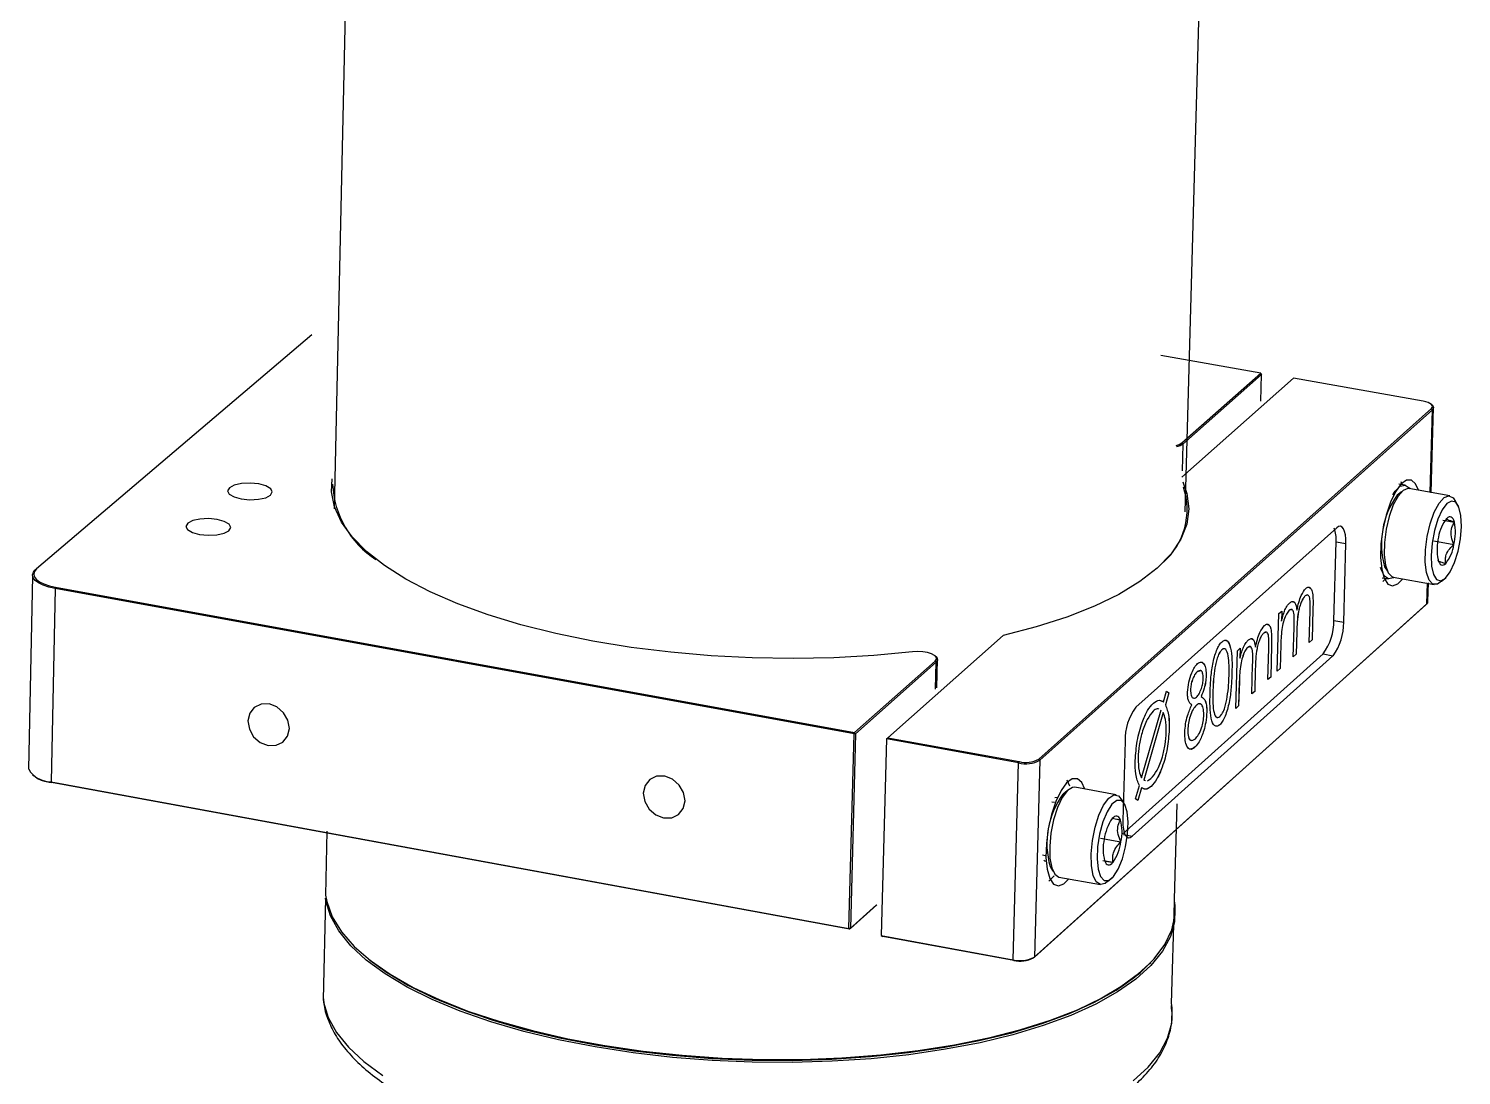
# Model space of a CAD drawing. Header units: millimetres. Extents: x 0 to 279, y 0 to 216.
# Drawn here: x 216.07 to 239.8, y 59.17 to 76.51 of the extents above; entities that cross this region are included whole.
import ezdxf

# ---------------------------------------------------------------- set-up
doc = ezdxf.new("R2010")
doc.units = ezdxf.units.MM

msp = doc.modelspace()

# ---------------------------------------------------------------- linework, layer by layer
at = {"color": 7, "linetype": 'Continuous', "lineweight": 25}
for p, q in [((235.228, 68.507), (235.549, 80.053)), ((221.377, 79.592), (221.131, 68.555)), ((220.763, 71.443), (216.202, 67.563)), ((236.478, 70.805), (234.827, 71.099)), ((235.173, 69.65), (236.478, 70.805)), ((237.024, 70.723), (235.173, 69.083)), ((236.494, 70.785), (235.189, 69.631)), ((236.478, 70.805), (236.494, 70.785)), ((236.481, 70.342), (236.494, 70.785)), ((239.17, 70.341), (237.024, 70.723)), ((239.314, 70.279), (239.298, 70.293)), ((232.802, 64.413), (239.307, 70.218)), ((239.323, 70.199), (232.818, 64.394)), ((239.3, 68.825), (239.341, 70.241)), ((239.323, 70.199), (239.307, 70.218)), ((235.173, 69.65), (235.189, 69.631)), ((238.81, 68.84), (238.74, 68.784)), ((238.871, 68.95), (238.765, 68.969)), ((238.83, 68.956), (238.805, 69.006)), ((239.611, 68.773), (238.933, 68.895)), ((239.754, 68.601), (239.707, 68.677)), ((239.494, 68.372), (239.686, 68.338)), ((237.737, 68.243), (234.41, 65.27)), ((237.689, 66.708), (237.726, 68.012)), ((237.726, 68.012), (237.89, 67.983)), ((237.853, 66.679), (237.89, 67.983)), ((239.347, 68.025), (239.679, 67.965)), ((216.136, 67.448), (216.071, 64.244)), ((216.191, 67.552), (216.174, 67.539)), ((238.49, 67.416), (238.596, 67.397)), ((238.53, 67.599), (238.577, 67.523)), ((238.673, 67.427), (239.352, 67.305)), ((239.474, 67.36), (239.544, 67.416)), ((216.511, 67.238), (216.445, 64.032)), ((216.518, 67.26), (216.511, 67.238)), ((229.742, 64.828), (216.511, 67.238)), ((216.518, 67.26), (229.749, 64.851)), ((239.247, 67.024), (239.256, 67.329)), ((239.212, 66.968), (232.713, 61.119)), ((232.73, 61.132), (239.229, 66.981)), ((237.254, 67.127), (237.215, 67.114)), ((237.215, 67.114), (237.215, 67.114)), ((239.229, 66.981), (239.212, 66.968)), ((239.216, 66.972), (239.212, 66.968)), ((239.216, 66.972), (239.233, 66.985)), ((236.753, 65.868), (236.78, 66.823)), ((236.78, 66.823), (236.827, 66.865)), ((236.827, 66.865), (236.823, 66.699)), ((236.827, 66.865), (236.823, 66.699)), ((236.823, 66.699), (236.823, 66.699)), ((236.987, 66.887), (236.95, 66.877)), ((236.95, 66.877), (236.95, 66.877)), ((237.078, 66.881), (237.078, 66.881)), ((237.282, 66.343), (237.297, 66.86)), ((237.344, 66.902), (237.329, 66.386)), ((237.344, 66.902), (237.329, 66.386)), ((237.344, 66.902), (237.344, 66.902)), ((237.689, 66.708), (237.853, 66.679)), ((232.215, 66.461), (230.302, 64.766)), ((236.568, 66.513), (236.529, 66.5)), ((236.529, 66.5), (236.529, 66.5)), ((237.018, 66.106), (237.031, 66.591)), ((237.076, 66.519), (237.065, 66.148)), ((237.075, 66.519), (237.065, 66.148)), ((237.075, 66.519), (237.076, 66.519)), ((235.835, 66.223), (235.836, 66.223)), ((235.876, 66.239), (235.876, 66.239)), ((236.092, 66.207), (236.14, 66.25)), ((236.14, 66.25), (236.135, 66.084)), ((236.14, 66.25), (236.135, 66.084)), ((236.3, 66.272), (236.263, 66.262)), ((236.263, 66.262), (236.263, 66.262)), ((236.391, 66.267), (236.392, 66.266)), ((236.596, 65.728), (236.611, 66.246)), ((236.659, 66.288), (236.644, 65.771)), ((236.659, 66.288), (236.644, 65.771)), ((236.659, 66.288), (236.659, 66.288)), ((236.812, 66.312), (236.8, 65.911)), ((236.812, 66.312), (236.8, 65.911)), ((236.812, 66.312), (236.812, 66.312)), ((237.329, 66.386), (237.282, 66.343)), ((237.329, 66.386), (237.282, 66.343)), ((237.329, 66.386), (237.329, 66.386)), ((229.749, 64.851), (231.089, 66.036)), ((231.105, 66.017), (229.765, 64.831)), ((231.095, 66.113), (231.08, 66.127)), ((231.105, 66.017), (231.089, 66.036)), ((231.115, 65.593), (231.127, 66.067)), ((234.197, 63.175), (237.512, 66.153)), ((234.352, 63.136), (237.676, 66.123)), ((236.066, 65.251), (236.092, 66.207)), ((236.135, 66.084), (236.135, 66.084)), ((236.331, 65.49), (236.345, 65.976)), ((237.065, 66.148), (237.018, 66.106)), ((237.065, 66.148), (237.018, 66.106)), ((237.065, 66.148), (237.065, 66.148)), ((237.512, 66.153), (237.676, 66.123)), ((235.479, 65.876), (235.426, 65.857)), ((235.426, 65.857), (235.427, 65.857)), ((235.48, 65.882), (235.48, 65.882)), ((235.575, 65.789), (235.575, 65.789)), ((236.002, 65.832), (236.002, 65.832)), ((236.389, 65.904), (236.379, 65.533)), ((236.389, 65.904), (236.379, 65.533)), ((236.389, 65.904), (236.389, 65.904)), ((236.644, 65.771), (236.596, 65.728)), ((236.644, 65.771), (236.596, 65.728)), ((236.644, 65.771), (236.644, 65.771)), ((236.8, 65.911), (236.753, 65.868)), ((236.8, 65.911), (236.753, 65.868)), ((236.8, 65.911), (236.8, 65.911)), ((234.868, 65.359), (234.919, 65.538)), ((234.956, 65.51), (234.899, 65.312)), ((234.956, 65.51), (234.899, 65.312)), ((234.919, 65.538), (234.956, 65.51)), ((234.919, 65.538), (234.956, 65.51)), ((234.956, 65.51), (234.956, 65.51)), ((235.315, 65.559), (235.315, 65.559)), ((235.688, 65.551), (235.688, 65.551)), ((236.125, 65.696), (236.113, 65.294)), ((236.124, 65.696), (236.113, 65.294)), ((236.124, 65.696), (236.125, 65.696)), ((236.379, 65.533), (236.331, 65.49)), ((236.379, 65.533), (236.331, 65.49)), ((236.379, 65.533), (236.379, 65.533)), ((234.814, 65.381), (234.867, 65.359)), ((234.867, 65.359), (234.868, 65.359)), ((234.899, 65.312), (234.899, 65.312)), ((235.37, 65.42), (235.37, 65.42)), ((235.414, 65.305), (235.414, 65.305)), ((235.47, 65.329), (235.47, 65.329)), ((235.491, 65.448), (235.492, 65.448)), ((236.113, 65.294), (236.066, 65.251)), ((236.113, 65.294), (236.066, 65.252)), ((236.113, 65.294), (236.113, 65.294)), ((234.506, 64.101), (234.83, 65.23)), ((234.862, 65.184), (234.54, 64.062)), ((234.863, 65.184), (234.54, 64.062)), ((234.7, 65.207), (234.7, 65.207)), ((234.795, 65.247), (234.795, 65.247)), ((234.862, 65.184), (234.863, 65.184)), ((235.585, 65.192), (235.585, 65.192)), ((235.762, 65.099), (235.762, 65.099)), ((229.659, 61.604), (229.742, 64.828)), ((229.765, 64.831), (229.682, 61.607)), ((229.749, 64.851), (229.742, 64.828)), ((229.765, 64.831), (229.742, 64.828)), ((229.765, 64.831), (229.749, 64.851)), ((234.963, 64.904), (234.963, 64.904)), ((235.27, 64.895), (235.27, 64.895)), ((235.537, 64.885), (235.537, 64.885)), ((235.799, 64.98), (235.799, 64.98)), ((230.279, 64.747), (230.194, 61.489)), ((230.279, 64.747), (230.302, 64.766)), ((232.468, 64.348), (230.279, 64.747)), ((230.302, 64.766), (232.475, 64.371)), ((234.231, 64.709), (234.195, 63.395)), ((235.329, 64.72), (235.329, 64.72)), ((235.391, 64.614), (235.391, 64.614)), ((232.381, 61.087), (232.468, 64.348)), ((232.468, 64.348), (232.475, 64.371)), ((232.818, 64.394), (232.73, 61.132)), ((232.818, 64.394), (232.802, 64.413)), ((234.448, 64.435), (234.448, 64.435)), ((216.132, 64.152), (216.148, 64.138)), ((234.505, 64.101), (234.506, 64.101)), ((234.605, 64.054), (234.661, 64.089)), ((216.445, 64.032), (229.659, 61.604)), ((216.445, 64.032), (216.452, 64.022)), ((229.665, 61.593), (216.452, 64.022)), ((233.274, 63.888), (233.204, 63.832)), ((233.316, 63.964), (233.274, 64.06)), ((234.087, 63.82), (233.401, 63.945)), ((234.406, 63.754), (234.47, 63.976)), ((234.504, 63.936), (234.443, 63.726)), ((234.503, 63.936), (234.443, 63.726)), ((234.503, 63.936), (234.504, 63.936)), ((234.54, 64.062), (234.569, 64.058)), ((234.54, 64.062), (234.569, 64.058)), ((234.54, 64.062), (234.54, 64.062)), ((234.567, 64.05), (234.567, 64.05)), ((234.663, 63.96), (234.663, 63.96)), ((233.065, 63.69), (233.019, 63.698)), ((233.068, 63.774), (233.112, 63.781)), ((234.233, 63.646), (234.186, 63.724)), ((234.443, 63.726), (234.406, 63.754)), ((235.05, 62.089), (235.094, 63.67)), ((221.011, 63.218), (220.988, 62.158)), ((233.826, 63.102), (234.164, 63.041)), ((232.863, 62.824), (232.91, 62.815)), ((233.863, 62.733), (234.033, 62.702)), ((232.991, 62.631), (233.038, 62.554)), ((233.137, 62.458), (233.823, 62.332)), ((233.949, 62.389), (234.02, 62.445)), ((220.987, 62.109), (220.949, 60.43)), ((230.115, 61.995), (229.665, 61.593)), ((229.682, 61.607), (230.118, 61.995)), ((235.002, 60.361), (235.049, 62.041)), ((229.682, 61.607), (229.659, 61.604)), ((229.659, 61.604), (229.665, 61.593)), ((229.682, 61.607), (229.665, 61.593)), ((230.194, 61.489), (232.381, 61.087)), ((230.194, 61.489), (230.217, 61.475)), ((232.387, 61.076), (230.217, 61.475)), ((221.699, 61.101), (221.722, 61.081)), ((232.381, 61.087), (232.387, 61.076)), ((232.73, 61.132), (232.713, 61.119)), ((234.632, 61.018), (234.658, 61.038)), ((235.006, 60.334), (235.002, 60.361))]:
    msp.add_line(p, q, dxfattribs=at)
at = {"color": 8, "linetype": 'Continuous', "lineweight": 25}
for p, q in [((239.283, 68.829), (239.323, 70.199)), ((235.189, 69.631), (235.176, 69.186)), ((239.229, 66.981), (239.239, 67.325)), ((231.093, 65.568), (231.105, 66.017)), ((234.206, 63.162), (234.352, 63.136))]:
    msp.add_line(p, q, dxfattribs=at)
at = {"color": 7, "linetype": 'Continuous', "lineweight": 25, "flags": 128}
for points in [[(239.307, 70.218), (239.321, 70.235), (239.325, 70.252), (239.32, 70.27), (239.305, 70.288), (239.282, 70.304), (239.251, 70.319), (239.213, 70.331), (239.17, 70.341)], [(239.314, 70.279), (239.321, 70.274), (239.336, 70.255), (239.342, 70.236), (239.337, 70.217), (239.323, 70.199)], [(235.081, 69.607), (235.13, 69.624), (235.173, 69.65)], [(235.189, 69.631), (235.144, 69.603), (235.082, 69.583)], [(219.396, 68.908), (219.367, 68.856), (219.394, 68.803), (219.473, 68.756), (219.592, 68.723), (219.734, 68.709), (219.876, 68.716), (219.997, 68.742), (220.078, 68.785), (220.107, 68.837), (220.08, 68.89), (220.001, 68.937), (219.882, 68.97), (219.74, 68.984), (219.598, 68.978), (219.477, 68.951), (219.396, 68.908)], [(230.713, 66.191), (230.068, 66.129), (229.406, 66.091), (228.732, 66.078), (228.054, 66.088), (227.377, 66.123), (226.707, 66.181), (226.052, 66.262), (225.415, 66.366), (224.805, 66.492), (224.225, 66.637), (223.682, 66.802), (223.179, 66.984), (222.723, 67.182), (222.316, 67.393), (221.963, 67.617), (221.667, 67.851), (221.429, 68.092), (221.253, 68.339), (221.139, 68.589), (221.089, 68.84), (221.096, 69.053)], [(235.187, 69.005), (235.255, 68.813), (235.288, 68.558), (235.256, 68.304), (235.157, 68.054), (234.993, 67.81), (234.766, 67.575), (234.476, 67.351), (234.128, 67.14), (233.723, 66.943), (233.267, 66.763), (232.762, 66.602), (232.215, 66.461)], [(239.092, 68.865), (239.044, 68.971), (238.974, 69.034), (238.891, 69.033), (238.8, 68.968), (238.71, 68.842), (238.626, 68.666), (238.555, 68.452), (238.502, 68.217), (238.471, 67.978), (238.464, 67.752), (238.483, 67.557), (238.524, 67.407), (238.586, 67.312), (238.664, 67.281), (238.752, 67.315), (238.833, 67.398)], [(238.933, 68.895), (238.918, 68.896), (238.838, 68.864), (238.754, 68.77), (238.675, 68.622), (238.607, 68.433), (238.557, 68.219), (238.529, 68), (238.525, 67.796), (238.545, 67.624), (238.589, 67.5), (238.651, 67.434), (238.673, 67.427)], [(238.665, 68.792), (238.706, 68.852), (238.79, 68.932), (238.87, 68.95), (238.938, 68.906), (238.949, 68.891)], [(239.474, 67.36), (239.406, 67.312), (239.33, 67.312), (239.268, 67.378), (239.224, 67.502), (239.204, 67.674), (239.208, 67.878), (239.236, 68.097), (239.287, 68.311), (239.354, 68.5), (239.433, 68.649), (239.516, 68.743), (239.597, 68.774), (239.666, 68.741), (239.707, 68.677)], [(239.802, 68.266), (239.794, 68.445), (239.762, 68.583), (239.709, 68.666), (239.641, 68.687), (239.564, 68.644), (239.486, 68.54), (239.414, 68.385), (239.355, 68.196), (239.316, 67.99), (239.3, 67.787), (239.308, 67.608), (239.341, 67.47), (239.393, 67.387), (239.462, 67.366), (239.539, 67.41), (239.617, 67.514), (239.688, 67.668), (239.747, 67.858), (239.786, 68.063), (239.802, 68.266)], [(218.706, 68.319), (218.676, 68.267), (218.703, 68.213), (218.783, 68.166), (218.902, 68.133), (219.044, 68.119), (219.186, 68.125), (219.307, 68.152), (219.389, 68.195), (219.418, 68.247), (219.391, 68.301), (219.312, 68.348), (219.192, 68.381), (219.051, 68.395), (218.909, 68.388), (218.788, 68.362), (218.706, 68.319)], [(239.686, 68.338), (239.676, 68.368), (239.664, 68.392), (239.649, 68.41), (239.633, 68.421), (239.616, 68.426), (239.598, 68.424), (239.578, 68.415), (239.559, 68.399)], [(237.89, 67.983), (237.889, 68.059), (237.882, 68.127), (237.869, 68.184), (237.85, 68.228), (237.827, 68.256), (237.799, 68.268), (237.769, 68.264), (237.737, 68.243)], [(239.416, 67.715), (239.426, 67.685), (239.439, 67.661), (239.453, 67.643), (239.469, 67.632), (239.486, 67.627), (239.505, 67.629), (239.524, 67.638), (239.544, 67.654)], [(216.511, 67.238), (216.405, 67.262), (216.312, 67.293), (216.236, 67.331), (216.18, 67.372), (216.146, 67.416), (216.136, 67.462), (216.149, 67.507), (216.174, 67.539)], [(216.202, 67.563), (216.167, 67.521), (216.154, 67.478), (216.164, 67.434), (216.197, 67.391), (216.251, 67.35), (216.325, 67.314), (216.415, 67.284), (216.518, 67.26)], [(238.69, 67.424), (238.677, 67.415), (238.597, 67.396), (238.529, 67.441), (238.477, 67.544), (238.465, 67.586)], [(238.504, 67.358), (238.507, 67.36), (238.555, 67.403)], [(231.089, 66.036), (231.109, 66.066), (231.105, 66.098), (231.077, 66.129), (231.027, 66.156), (230.96, 66.177), (230.88, 66.191), (230.795, 66.195), (230.713, 66.191)], [(231.095, 66.113), (231.122, 66.083), (231.126, 66.049), (231.105, 66.017)], [(220.389, 64.919), (220.366, 65.055), (220.294, 65.18), (220.184, 65.275), (220.054, 65.325), (219.922, 65.323), (219.809, 65.269), (219.732, 65.171), (219.703, 65.044), (219.727, 64.908), (219.798, 64.782), (219.908, 64.688), (220.039, 64.637), (220.17, 64.64), (220.283, 64.694), (220.36, 64.792), (220.389, 64.919)], [(226.943, 63.719), (226.92, 63.856), (226.848, 63.982), (226.737, 64.077), (226.606, 64.128), (226.473, 64.126), (226.359, 64.071), (226.282, 63.973), (226.252, 63.846), (226.275, 63.709), (226.348, 63.583), (226.458, 63.488), (226.589, 63.438), (226.722, 63.44), (226.836, 63.494), (226.913, 63.592), (226.943, 63.719)], [(233.565, 63.916), (233.516, 64.024), (233.443, 64.087), (233.357, 64.085), (233.264, 64.017), (233.171, 63.889), (233.085, 63.709), (233.013, 63.492), (232.959, 63.254), (232.928, 63.011), (232.922, 62.783), (232.941, 62.586), (232.984, 62.435), (233.048, 62.34), (233.129, 62.31), (233.219, 62.346), (233.301, 62.43)], [(233.401, 63.945), (233.36, 63.943), (233.276, 63.889), (233.191, 63.775), (233.113, 63.609), (233.049, 63.407), (233.004, 63.187), (232.983, 62.968), (232.987, 62.77), (233.017, 62.61), (233.069, 62.503), (233.137, 62.458)], [(233.949, 62.389), (233.905, 62.353), (233.824, 62.332), (233.754, 62.377), (233.703, 62.484), (233.674, 62.644), (233.669, 62.842), (233.69, 63.062), (233.735, 63.282), (233.799, 63.484), (233.877, 63.65), (233.962, 63.764), (234.046, 63.818), (234.122, 63.805), (234.183, 63.728), (234.186, 63.724)], [(234.283, 63.366), (234.266, 63.536), (234.226, 63.66), (234.166, 63.725), (234.093, 63.726), (234.012, 63.662), (233.933, 63.539), (233.863, 63.37), (233.809, 63.17), (233.776, 62.96), (233.767, 62.76), (233.784, 62.59), (233.824, 62.466), (233.884, 62.401), (233.958, 62.4), (234.038, 62.465), (234.117, 62.588), (234.187, 62.757), (234.241, 62.956), (234.274, 63.166), (234.283, 63.366)], [(234.156, 63.402), (234.144, 63.428), (234.13, 63.448), (234.114, 63.461), (234.096, 63.467), (234.078, 63.467), (234.058, 63.46), (234.038, 63.445), (234.017, 63.425)], [(234.195, 63.395), (234.196, 63.318), (234.204, 63.25), (234.217, 63.193), (234.236, 63.149), (234.26, 63.121), (234.288, 63.109), (234.319, 63.114), (234.352, 63.136)], [(232.923, 62.714), (232.903, 62.721), (232.884, 62.734)], [(233.894, 62.724), (233.906, 62.698), (233.921, 62.678), (233.936, 62.665), (233.954, 62.659), (233.973, 62.659), (233.992, 62.667), (234.012, 62.681), (234.033, 62.702)], [(232.968, 62.388), (232.971, 62.391), (233.056, 62.478)], [(235.049, 62.041), (235.058, 61.969), (235.051, 61.718), (234.982, 61.471), (234.852, 61.229), (234.661, 60.994), (234.412, 60.768), (234.105, 60.553), (233.745, 60.352), (233.333, 60.166), (232.874, 59.996), (232.372, 59.845), (231.831, 59.713), (231.256, 59.603), (230.651, 59.514), (230.024, 59.448), (229.378, 59.405), (228.72, 59.385), (228.056, 59.39), (227.392, 59.418), (226.733, 59.47), (226.086, 59.545), (225.456, 59.643), (224.849, 59.761), (224.271, 59.901), (223.726, 60.059), (223.22, 60.235), (222.756, 60.427), (222.34, 60.634), (221.974, 60.853), (221.661, 61.082), (221.405, 61.32), (221.207, 61.565), (221.07, 61.813), (220.994, 62.064), (220.987, 62.109)], [(220.988, 62.158), (221.008, 62.05), (221.1, 61.799), (221.252, 61.552), (221.465, 61.309), (221.735, 61.073), (222.061, 60.846), (222.44, 60.63), (222.869, 60.427), (223.344, 60.238), (223.86, 60.067), (224.414, 59.913), (225, 59.779), (225.613, 59.665), (226.247, 59.573), (226.898, 59.504), (227.559, 59.458), (228.224, 59.436), (228.887, 59.437), (229.542, 59.462), (230.184, 59.511), (230.806, 59.583), (231.404, 59.677), (231.971, 59.793), (232.503, 59.93), (232.995, 60.086), (233.442, 60.26), (233.841, 60.45), (234.188, 60.655), (234.481, 60.872), (234.716, 61.1), (234.892, 61.338), (235.007, 61.581), (235.06, 61.829), (235.052, 62.08), (235.05, 62.089)], [(234.632, 61.018), (234.456, 60.852), (234.164, 60.636), (233.818, 60.432), (233.421, 60.242), (232.975, 60.069), (232.485, 59.914), (231.955, 59.778), (231.39, 59.662), (230.795, 59.568), (230.175, 59.496), (229.536, 59.448), (228.883, 59.423), (228.222, 59.421), (227.56, 59.444), (226.902, 59.489), (226.253, 59.558), (225.621, 59.65), (225.011, 59.763), (224.427, 59.897), (223.875, 60.05), (223.361, 60.221), (222.888, 60.408), (222.461, 60.611), (222.083, 60.826), (221.758, 61.052), (221.722, 61.081)], [(221.722, 61.081), (221.997, 60.882), (222.362, 60.663), (222.777, 60.458), (223.239, 60.266), (223.743, 60.091), (224.286, 59.933), (224.862, 59.795), (225.466, 59.676), (226.094, 59.579), (226.738, 59.505), (227.395, 59.453), (228.056, 59.425), (228.718, 59.42), (229.373, 59.439), (230.017, 59.482), (230.642, 59.548), (231.244, 59.637), (231.817, 59.747), (232.356, 59.878), (232.857, 60.029), (233.314, 60.197), (233.724, 60.383), (234.083, 60.583), (234.388, 60.797), (234.632, 61.018)]]:
    msp.add_lwpolyline(points, dxfattribs=at)
at = {"color": 8, "linetype": 'Continuous', "lineweight": 25, "flags": 128}
for points in [[(220.949, 60.43), (220.956, 60.384), (221.032, 60.133), (221.17, 59.883), (221.367, 59.638), (221.623, 59.399), (221.935, 59.169)], [(234.365, 59.083), (234.615, 59.31), (234.805, 59.546), (234.936, 59.789), (235.004, 60.037), (235.011, 60.288), (235.006, 60.334)]]:
    msp.add_lwpolyline(points, dxfattribs=at)
at = {"color": 7, "linetype": 'Continuous', "lineweight": 25}
for centre, radius, start, end in [((222.661, 69.03), 1.556, 182.3718, 237.4493), ((234.098, 68.545), 1.162, 311.4201, 18.6645), ((239.863, 67.975), 1.385, 144.2187, 195.7437), ((240.067, 67.994), 0.65, 141.4146, 171.6799), ((237.188, 68.055), 0.54, 355.4757, 19.8947), ((238.837, 68.169), 0.866, 346.398, 11.2549), ((240.264, 67.884), 0.865, 166.3917, 191.2732), ((239.035, 68.06), 0.651, 321.4444, 351.673), ((239.203, 67.018), 0.0448, 305.5248, 7.8583), ((236.79, 66.689), 0.899, 323.4603, 1.2557), ((236.953, 66.659), 0.9, 323.4726, 1.2512), ((235.134, 64.73), 0.903, 143.2726, 181.3145), ((232.585, 64.819), 0.485, 256.0824, 298.6878), ((232.584, 64.81), 0.453, 256.0833, 298.686), ((216.437, 64.454), 0.422, 209.898, 271.1324), ((216.541, 64.712), 0.695, 235.5426, 262.6125), ((234.327, 63.013), 1.39, 143.9309, 195.9613), ((234.649, 62.986), 0.769, 145.2045, 172.5455), ((233.425, 63.206), 0.757, 347.407, 15.0198), ((234.625, 62.921), 0.757, 167.4, 195.0433), ((233.401, 63.141), 0.769, 325.2289, 352.5396), ((232.497, 61.553), 0.481, 255.9702, 298.9206), ((232.496, 61.512), 0.449, 255.97, 298.9212)]:
    msp.add_arc(centre, radius, start, end, dxfattribs=at)
for points, knots in [([(239.686, 68.338), (239.666, 68.344), (239.624, 68.357), (239.571, 68.377), (239.547, 68.391), (239.555, 68.397), (239.559, 68.399)], [0, 0, 0, 0, 0.216453, 0.440306, 0.751896, 1, 1, 1, 1]), ([(239.679, 67.965), (239.67, 67.985), (239.644, 68.048), (239.623, 68.158), (239.647, 68.264), (239.676, 68.319), (239.686, 68.338)], [0, 0, 0, 0, 0.156025, 0.493707, 0.819058, 1, 1, 1, 1]), ([(239.544, 67.654), (239.541, 67.678), (239.536, 67.725), (239.55, 67.809), (239.6, 67.894), (239.654, 67.943), (239.679, 67.965)], [0, 0, 0, 0, 0.2164527, 0.4403056, 0.751896, 1, 1, 1, 1]), ([(239.411, 67.71), (239.411, 67.709), (239.408, 67.706), (239.42, 67.697), (239.467, 67.678), (239.52, 67.661), (239.544, 67.654)], [0, 0, 0, 0, 0.050028, 0.321427, 0.699199, 1, 1, 1, 1]), ([(237.078, 66.881), (237.088, 66.924), (237.107, 67.009), (237.157, 67.149), (237.2, 67.205), (237.226, 67.239)], [0, 0, 0, 0, 0.281263, 0.562094, 1, 1, 1, 1]), ([(237.226, 67.239), (237.242, 67.249), (237.274, 67.271), (237.314, 67.242), (237.34, 67.162), (237.347, 67.04), (237.345, 66.948), (237.344, 66.902)], [0, 0, 0, 0, 0.186521, 0.37285, 0.559174, 0.779254, 1, 1, 1, 1]), ([(237.277, 67.258), (237.289, 67.253), (237.315, 67.242), (237.34, 67.161), (237.347, 67.04), (237.345, 66.948), (237.344, 66.902)], [0, 0, 0, 0, 0.20807, 0.44335, 0.721255, 1, 1, 1, 1]), ([(236.88, 66.882), (236.895, 66.91), (236.921, 66.96), (236.949, 66.989), (236.961, 67.001)], [0, 0, 0, 0, 0.559743, 1, 1, 1, 1]), ([(236.961, 67.001), (236.977, 67.011), (237.007, 67.031), (237.056, 67.007), (237.07, 66.929), (237.078, 66.881)], [0, 0, 0, 0, 0.280809, 0.561507, 1, 1, 1, 1]), ([(237.013, 67.019), (237.025, 67.016), (237.058, 67.006), (237.07, 66.931), (237.078, 66.881)], [0, 0, 0, 0, 0.345169, 1, 1, 1, 1]), ([(237.215, 67.114), (237.204, 67.102), (237.181, 67.078), (237.15, 67.015), (237.123, 66.94), (237.095, 66.827), (237.081, 66.682), (237.077, 66.574), (237.075, 66.519)], [0, 0, 0, 0, 0.124988, 0.250005, 0.3751, 0.5002, 0.749432, 1, 1, 1, 1]), ([(237.215, 67.114), (237.204, 67.102), (237.182, 67.078), (237.15, 67.015), (237.123, 66.94), (237.096, 66.827), (237.081, 66.682), (237.077, 66.574), (237.076, 66.519)], [0, 0, 0, 0, 0.124988, 0.250005, 0.3751, 0.5002, 0.749432, 1, 1, 1, 1]), ([(237.297, 66.86), (237.298, 66.898), (237.299, 66.975), (237.296, 67.069), (237.279, 67.115), (237.254, 67.139), (237.231, 67.124), (237.215, 67.114)], [0, 0, 0, 0, 0.251112, 0.500668, 0.625849, 0.75117, 1, 1, 1, 1]), ([(236.95, 66.877), (236.934, 66.858), (236.903, 66.82), (236.861, 66.715), (236.83, 66.587), (236.817, 66.449), (236.813, 66.358), (236.812, 66.312)], [0, 0, 0, 0, 0.186202, 0.372665, 0.559103, 0.77925, 1, 1, 1, 1]), ([(236.95, 66.877), (236.934, 66.858), (236.902, 66.82), (236.861, 66.716), (236.83, 66.587), (236.817, 66.449), (236.813, 66.358), (236.812, 66.312)], [0, 0, 0, 0, 0.186202, 0.372665, 0.559103, 0.77925, 1, 1, 1, 1]), ([(236.823, 66.699), (236.832, 66.736), (236.849, 66.801), (236.871, 66.857), (236.88, 66.882)], [0, 0, 0, 0, 0.560148, 1, 1, 1, 1]), ([(237.031, 66.591), (237.032, 66.632), (237.034, 66.714), (237.033, 66.815), (237.017, 66.87), (236.992, 66.901), (236.967, 66.886), (236.95, 66.877)], [0, 0, 0, 0, 0.251163, 0.501303, 0.62647, 0.751749, 1, 1, 1, 1]), ([(236.529, 66.5), (236.518, 66.488), (236.495, 66.464), (236.464, 66.401), (236.437, 66.326), (236.409, 66.213), (236.395, 66.067), (236.391, 65.958), (236.389, 65.904)], [0, 0, 0, 0, 0.124988, 0.250005, 0.3751, 0.5002, 0.749432, 1, 1, 1, 1]), ([(236.529, 66.5), (236.518, 66.488), (236.495, 66.464), (236.464, 66.401), (236.437, 66.326), (236.409, 66.213), (236.395, 66.067), (236.391, 65.958), (236.389, 65.904)], [0, 0, 0, 0, 0.124988, 0.250005, 0.3751, 0.5002, 0.749432, 1, 1, 1, 1]), ([(236.392, 66.266), (236.401, 66.309), (236.421, 66.395), (236.47, 66.535), (236.514, 66.591), (236.54, 66.625)], [0, 0, 0, 0, 0.281263, 0.562094, 1, 1, 1, 1]), ([(236.611, 66.246), (236.612, 66.284), (236.614, 66.361), (236.611, 66.455), (236.593, 66.501), (236.568, 66.525), (236.545, 66.51), (236.529, 66.5)], [0, 0, 0, 0, 0.251112, 0.500668, 0.625849, 0.75117, 1, 1, 1, 1]), ([(236.54, 66.625), (236.556, 66.635), (236.588, 66.657), (236.628, 66.628), (236.655, 66.548), (236.661, 66.426), (236.66, 66.334), (236.659, 66.288)], [0, 0, 0, 0, 0.186521, 0.37285, 0.559174, 0.779254, 1, 1, 1, 1]), ([(236.591, 66.644), (236.604, 66.639), (236.63, 66.628), (236.654, 66.547), (236.661, 66.426), (236.659, 66.334), (236.659, 66.288)], [0, 0, 0, 0, 0.207993, 0.443296, 0.721228, 1, 1, 1, 1]), ([(235.64, 65.507), (235.643, 65.585), (235.649, 65.738), (235.673, 65.944), (235.71, 66.105), (235.747, 66.214), (235.791, 66.305), (235.822, 66.339), (235.838, 66.356)], [0, 0, 0, 0, 0.2505259, 0.5001642, 0.6252727, 0.7501982, 0.8751106, 1, 1, 1, 1]), ([(235.835, 66.223), (235.823, 66.209), (235.798, 66.181), (235.765, 66.106), (235.737, 66.018), (235.711, 65.891), (235.694, 65.732), (235.69, 65.611), (235.688, 65.551)], [0, 0, 0, 0, 0.124874, 0.249889, 0.374726, 0.499789, 0.7495, 1, 1, 1, 1]), ([(235.836, 66.223), (235.823, 66.209), (235.799, 66.181), (235.765, 66.106), (235.737, 66.018), (235.711, 65.891), (235.695, 65.732), (235.69, 65.611), (235.688, 65.551)], [0, 0, 0, 0, 0.124874, 0.249889, 0.374726, 0.499789, 0.7495, 1, 1, 1, 1]), ([(235.876, 66.237), (235.874, 66.238), (235.862, 66.244), (235.848, 66.233), (235.835, 66.223)], [0, 0, 0, 0, 0.137224, 1, 1, 1, 1]), ([(235.954, 65.789), (235.955, 65.849), (235.957, 65.967), (235.945, 66.127), (235.913, 66.224), (235.872, 66.246), (235.848, 66.231), (235.836, 66.223)], [0, 0, 0, 0, 0.250921, 0.501308, 0.749642, 0.874909, 1, 1, 1, 1]), ([(235.838, 66.356), (235.853, 66.367), (235.884, 66.388), (235.94, 66.371), (235.986, 66.261), (236.006, 66.06), (236.003, 65.908), (236.002, 65.832)], [0, 0, 0, 0, 0.1251695, 0.2503357, 0.4988652, 0.7490161, 1, 1, 1, 1]), ([(235.899, 66.376), (235.908, 66.375), (235.944, 66.37), (235.986, 66.259), (236.006, 66.061), (236.003, 65.908), (236.002, 65.832)], [0, 0, 0, 0, 0.092451, 0.393323, 0.696157, 1, 1, 1, 1]), ([(236.263, 66.262), (236.247, 66.243), (236.215, 66.205), (236.174, 66.1), (236.143, 65.971), (236.129, 65.833), (236.126, 65.742), (236.124, 65.696)], [0, 0, 0, 0, 0.186202, 0.372665, 0.559103, 0.77925, 1, 1, 1, 1]), ([(236.263, 66.262), (236.247, 66.243), (236.216, 66.205), (236.174, 66.1), (236.143, 65.971), (236.13, 65.833), (236.126, 65.742), (236.125, 65.696)], [0, 0, 0, 0, 0.186202, 0.372665, 0.559103, 0.77925, 1, 1, 1, 1]), ([(236.135, 66.084), (236.145, 66.12), (236.162, 66.185), (236.184, 66.242), (236.193, 66.267)], [0, 0, 0, 0, 0.560148, 1, 1, 1, 1]), ([(236.193, 66.267), (236.208, 66.295), (236.234, 66.346), (236.262, 66.374), (236.275, 66.387)], [0, 0, 0, 0, 0.5597433, 1, 1, 1, 1]), ([(236.345, 65.976), (236.346, 66.017), (236.348, 66.098), (236.346, 66.2), (236.33, 66.255), (236.305, 66.286), (236.28, 66.272), (236.263, 66.262)], [0, 0, 0, 0, 0.251163, 0.501303, 0.62647, 0.751749, 1, 1, 1, 1]), ([(236.275, 66.387), (236.29, 66.397), (236.321, 66.417), (236.369, 66.392), (236.383, 66.314), (236.392, 66.266)], [0, 0, 0, 0, 0.280809, 0.561507, 1, 1, 1, 1]), ([(236.327, 66.404), (236.338, 66.401), (236.371, 66.392), (236.383, 66.316), (236.391, 66.267)], [0, 0, 0, 0, 0.345027, 1, 1, 1, 1]), ([(235.267, 65.518), (235.272, 65.573), (235.283, 65.685), (235.33, 65.834), (235.382, 65.938), (235.416, 65.975), (235.433, 65.994)], [0, 0, 0, 0, 0.278806, 0.558457, 0.77916, 1, 1, 1, 1]), ([(235.433, 65.994), (235.454, 66.007), (235.496, 66.034), (235.544, 65.992), (235.572, 65.907), (235.574, 65.828), (235.575, 65.789)], [0, 0, 0, 0, 0.279929, 0.559623, 0.779946, 1, 1, 1, 1]), ([(235.496, 66.018), (235.513, 66.009), (235.545, 65.993), (235.572, 65.906), (235.574, 65.828), (235.575, 65.789)], [0, 0, 0, 0, 0.378513, 0.689446, 1, 1, 1, 1]), ([(235.426, 65.857), (235.412, 65.842), (235.384, 65.812), (235.348, 65.733), (235.322, 65.644), (235.317, 65.587), (235.315, 65.559)], [0, 0, 0, 0, 0.280651, 0.560566, 0.78062, 1, 1, 1, 1]), ([(235.427, 65.857), (235.412, 65.842), (235.384, 65.812), (235.349, 65.733), (235.322, 65.644), (235.317, 65.587), (235.315, 65.559)], [0, 0, 0, 0, 0.280651, 0.560566, 0.78062, 1, 1, 1, 1]), ([(235.417, 65.439), (235.431, 65.455), (235.46, 65.488), (235.495, 65.572), (235.52, 65.665), (235.525, 65.722), (235.527, 65.751)], [0, 0, 0, 0, 0.280237, 0.560145, 0.780435, 1, 1, 1, 1]), ([(235.527, 65.751), (235.525, 65.782), (235.521, 65.844), (235.485, 65.896), (235.449, 65.872), (235.427, 65.857)], [0, 0, 0, 0, 0.278971, 0.559919, 1, 1, 1, 1]), ([(235.575, 65.789), (235.573, 65.756), (235.568, 65.688), (235.54, 65.562), (235.51, 65.491), (235.491, 65.448)], [0, 0, 0, 0, 0.280159, 0.560243, 1, 1, 1, 1]), ([(235.575, 65.789), (235.573, 65.756), (235.569, 65.688), (235.54, 65.562), (235.51, 65.491), (235.492, 65.448)], [0, 0, 0, 0, 0.280159, 0.560243, 1, 1, 1, 1]), ([(236.002, 65.832), (235.999, 65.754), (235.993, 65.599), (235.961, 65.351), (235.905, 65.151), (235.846, 65.031), (235.815, 64.997), (235.799, 64.98)], [0, 0, 0, 0, 0.251002, 0.501138, 0.749612, 0.874807, 1, 1, 1, 1]), ([(236.002, 65.832), (235.999, 65.754), (235.993, 65.599), (235.961, 65.351), (235.905, 65.151), (235.846, 65.031), (235.815, 64.997), (235.799, 64.98)], [0, 0, 0, 0, 0.251002, 0.501138, 0.749612, 0.874807, 1, 1, 1, 1]), ([(235.925, 65.442), (235.933, 65.509), (235.949, 65.627), (235.953, 65.74), (235.954, 65.789)], [0, 0, 0, 0, 0.559599, 1, 1, 1, 1]), ([(235.337, 65.31), (235.316, 65.326), (235.285, 65.35), (235.268, 65.442), (235.267, 65.492), (235.267, 65.518)], [0, 0, 0, 0, 0.557752, 0.778932, 1, 1, 1, 1]), ([(235.315, 65.559), (235.317, 65.527), (235.321, 65.463), (235.347, 65.426), (235.365, 65.424), (235.371, 65.423)], [0, 0, 0, 0, 0.40632, 0.816707, 1, 1, 1, 1]), ([(235.315, 65.559), (235.317, 65.527), (235.321, 65.462), (235.351, 65.425), (235.383, 65.415), (235.406, 65.431), (235.417, 65.439)], [0, 0, 0, 0, 0.277721, 0.558224, 0.779072, 1, 1, 1, 1]), ([(235.799, 64.98), (235.784, 64.969), (235.753, 64.947), (235.698, 64.965), (235.653, 65.076), (235.636, 65.281), (235.639, 65.432), (235.64, 65.507)], [0, 0, 0, 0, 0.125181, 0.250351, 0.498778, 0.748946, 1, 1, 1, 1]), ([(235.688, 65.551), (235.687, 65.491), (235.684, 65.372), (235.694, 65.209), (235.724, 65.113), (235.754, 65.104), (235.763, 65.102)], [0, 0, 0, 0, 0.295773, 0.590603, 0.883045, 1, 1, 1, 1]), ([(235.688, 65.551), (235.687, 65.491), (235.685, 65.373), (235.693, 65.207), (235.727, 65.113), (235.768, 65.092), (235.792, 65.108), (235.804, 65.115)], [0, 0, 0, 0, 0.251085, 0.501371, 0.749628, 0.874877, 1, 1, 1, 1]), ([(234.4, 64.389), (234.408, 64.496), (234.423, 64.71), (234.504, 65.009), (234.602, 65.229), (234.668, 65.303), (234.701, 65.34)], [0, 0, 0, 0, 0.279679, 0.55925, 0.779605, 1, 1, 1, 1]), ([(234.701, 65.34), (234.735, 65.363), (234.796, 65.405), (234.846, 65.373), (234.868, 65.359)], [0, 0, 0, 0, 0.559534, 1, 1, 1, 1]), ([(234.899, 65.312), (234.922, 65.255), (234.963, 65.153), (234.963, 64.98), (234.963, 64.904)], [0, 0, 0, 0, 0.55894, 1, 1, 1, 1]), ([(234.899, 65.312), (234.922, 65.255), (234.962, 65.153), (234.963, 64.98), (234.963, 64.904)], [0, 0, 0, 0, 0.55894, 1, 1, 1, 1]), ([(235.222, 64.856), (235.225, 64.902), (235.231, 64.992), (235.271, 65.16), (235.312, 65.253), (235.337, 65.31)], [0, 0, 0, 0, 0.279987, 0.559901, 1, 1, 1, 1]), ([(235.414, 65.305), (235.395, 65.285), (235.358, 65.243), (235.311, 65.13), (235.278, 65.008), (235.273, 64.933), (235.27, 64.895)], [0, 0, 0, 0, 0.280283, 0.560138, 0.780298, 1, 1, 1, 1]), ([(235.414, 65.305), (235.395, 65.285), (235.358, 65.243), (235.311, 65.13), (235.278, 65.008), (235.273, 64.933), (235.27, 64.895)], [0, 0, 0, 0, 0.280283, 0.560138, 0.780298, 1, 1, 1, 1]), ([(235.537, 65.147), (235.535, 65.187), (235.531, 65.269), (235.496, 65.321), (235.456, 65.336), (235.428, 65.316), (235.414, 65.305)], [0, 0, 0, 0, 0.278303, 0.558509, 0.779146, 1, 1, 1, 1]), ([(235.469, 65.324), (235.465, 65.326), (235.448, 65.334), (235.428, 65.317), (235.414, 65.305)], [0, 0, 0, 0, 0.281629, 1, 1, 1, 1]), ([(235.491, 65.448), (235.52, 65.43), (235.561, 65.405), (235.584, 65.289), (235.585, 65.224), (235.585, 65.192)], [0, 0, 0, 0, 0.558271, 0.779089, 1, 1, 1, 1]), ([(235.492, 65.448), (235.52, 65.43), (235.561, 65.405), (235.585, 65.289), (235.585, 65.224), (235.585, 65.192)], [0, 0, 0, 0, 0.558271, 0.779089, 1, 1, 1, 1]), ([(235.804, 65.115), (235.819, 65.133), (235.849, 65.168), (235.896, 65.283), (235.914, 65.382), (235.925, 65.442)], [0, 0, 0, 0, 0.280257, 0.560781, 1, 1, 1, 1]), ([(234.7, 65.207), (234.666, 65.166), (234.597, 65.084), (234.514, 64.869), (234.461, 64.64), (234.452, 64.503), (234.448, 64.435)], [0, 0, 0, 0, 0.279737, 0.559467, 0.779693, 1, 1, 1, 1]), ([(234.7, 65.207), (234.666, 65.166), (234.597, 65.084), (234.514, 64.869), (234.461, 64.64), (234.452, 64.503), (234.448, 64.435)], [0, 0, 0, 0, 0.279737, 0.559467, 0.779693, 1, 1, 1, 1]), ([(234.793, 65.238), (234.783, 65.242), (234.754, 65.253), (234.721, 65.225), (234.7, 65.207)], [0, 0, 0, 0, 0.371117, 1, 1, 1, 1]), ([(234.793, 65.238), (234.783, 65.242), (234.754, 65.253), (234.721, 65.225), (234.7, 65.207)], [0, 0, 0, 0, 0.371117, 1, 1, 1, 1]), ([(234.915, 64.858), (234.913, 64.934), (234.911, 65.071), (234.877, 65.149), (234.863, 65.184)], [0, 0, 0, 0, 0.559034, 1, 1, 1, 1]), ([(235.396, 64.749), (235.414, 64.768), (235.451, 64.807), (235.497, 64.916), (235.529, 65.036), (235.534, 65.11), (235.537, 65.147)], [0, 0, 0, 0, 0.280602, 0.559962, 0.78018, 1, 1, 1, 1]), ([(235.585, 65.192), (235.581, 65.134), (235.575, 65.031), (235.548, 64.929), (235.537, 64.885)], [0, 0, 0, 0, 0.559346, 1, 1, 1, 1]), ([(235.585, 65.192), (235.581, 65.134), (235.574, 65.031), (235.548, 64.929), (235.537, 64.885)], [0, 0, 0, 0, 0.559346, 1, 1, 1, 1]), ([(234.661, 64.089), (234.695, 64.129), (234.764, 64.209), (234.848, 64.423), (234.902, 64.653), (234.91, 64.789), (234.915, 64.858)], [0, 0, 0, 0, 0.279931, 0.55953, 0.779725, 1, 1, 1, 1]), ([(234.963, 64.904), (234.955, 64.798), (234.94, 64.586), (234.858, 64.291), (234.762, 64.069), (234.696, 63.996), (234.663, 63.96)], [0, 0, 0, 0, 0.279625, 0.559346, 0.779598, 1, 1, 1, 1]), ([(234.963, 64.904), (234.955, 64.798), (234.94, 64.586), (234.858, 64.291), (234.761, 64.069), (234.696, 63.996), (234.663, 63.96)], [0, 0, 0, 0, 0.279625, 0.559346, 0.779598, 1, 1, 1, 1]), ([(235.391, 64.614), (235.366, 64.595), (235.314, 64.556), (235.257, 64.609), (235.225, 64.714), (235.223, 64.809), (235.222, 64.856)], [0, 0, 0, 0, 0.280545, 0.559269, 0.779816, 1, 1, 1, 1]), ([(235.27, 64.895), (235.272, 64.855), (235.276, 64.775), (235.303, 64.717), (235.325, 64.727), (235.33, 64.729)], [0, 0, 0, 0, 0.4368551, 0.8745397, 1, 1, 1, 1]), ([(235.27, 64.895), (235.272, 64.854), (235.275, 64.772), (235.321, 64.701), (235.368, 64.731), (235.396, 64.749)], [0, 0, 0, 0, 0.279833, 0.560198, 1, 1, 1, 1]), ([(235.537, 64.885), (235.513, 64.816), (235.469, 64.693), (235.415, 64.638), (235.391, 64.614)], [0, 0, 0, 0, 0.557758, 1, 1, 1, 1]), ([(235.537, 64.885), (235.512, 64.816), (235.469, 64.693), (235.415, 64.638), (235.391, 64.614)], [0, 0, 0, 0, 0.557758, 1, 1, 1, 1]), ([(235.799, 64.98), (235.783, 64.967), (235.762, 64.95), (235.744, 64.957), (235.739, 64.959)], [0, 0, 0, 0, 0.734508, 1, 1, 1, 1]), ([(235.391, 64.614), (235.364, 64.588), (235.334, 64.559), (235.311, 64.579), (235.309, 64.582)], [0, 0, 0, 0, 0.883141, 1, 1, 1, 1]), ([(234.47, 63.976), (234.445, 64.032), (234.401, 64.132), (234.4, 64.311), (234.4, 64.389)], [0, 0, 0, 0, 0.559026, 1, 1, 1, 1]), ([(234.448, 64.435), (234.45, 64.355), (234.453, 64.213), (234.489, 64.135), (234.505, 64.101)], [0, 0, 0, 0, 0.5589189, 1, 1, 1, 1]), ([(234.448, 64.435), (234.45, 64.355), (234.453, 64.213), (234.489, 64.135), (234.506, 64.101)], [0, 0, 0, 0, 0.5589189, 1, 1, 1, 1]), ([(234.663, 63.96), (234.631, 63.937), (234.573, 63.897), (234.525, 63.924), (234.504, 63.936)], [0, 0, 0, 0, 0.559557, 1, 1, 1, 1]), ([(234.663, 63.96), (234.63, 63.934), (234.59, 63.902), (234.557, 63.917), (234.551, 63.919)], [0, 0, 0, 0, 0.825324, 1, 1, 1, 1]), ([(234.156, 63.402), (234.135, 63.406), (234.091, 63.413), (234.035, 63.423), (234.01, 63.427), (234.015, 63.425), (234.016, 63.425)], [0, 0, 0, 0, 0.235117, 0.478273, 0.816732, 1, 1, 1, 1]), ([(234.164, 63.041), (234.155, 63.06), (234.126, 63.121), (234.1, 63.228), (234.119, 63.331), (234.146, 63.383), (234.156, 63.402)], [0, 0, 0, 0, 0.1560255, 0.4937074, 0.8190578, 1, 1, 1, 1]), ([(234.033, 62.702), (234.03, 62.727), (234.024, 62.779), (234.037, 62.87), (234.086, 62.962), (234.14, 63.017), (234.164, 63.041)], [0, 0, 0, 0, 0.216453, 0.440306, 0.751896, 1, 1, 1, 1]), ([(233.894, 62.724), (233.892, 62.725), (233.887, 62.726), (233.902, 62.724), (233.953, 62.716), (234.008, 62.706), (234.033, 62.702)], [0, 0, 0, 0, 0.216453, 0.440306, 0.751896, 1, 1, 1, 1]), ([(220.955, 60.442), (220.957, 60.405), (220.963, 60.279), (221.034, 60.067), (221.162, 59.811), (221.346, 59.563), (221.583, 59.32), (221.875, 59.086), (222.218, 58.862), (222.61, 58.651), (223.043, 58.455), (223.515, 58.276), (224.022, 58.114), (224.558, 57.97), (225.122, 57.846), (225.707, 57.741), (226.31, 57.656), (226.925, 57.593), (227.549, 57.55), (228.176, 57.53), (228.802, 57.531), (229.42, 57.554), (230.027, 57.598), (230.617, 57.664), (231.187, 57.751), (231.731, 57.858), (232.245, 57.984), (232.725, 58.129), (233.169, 58.293), (233.572, 58.473), (233.932, 58.67), (234.246, 58.883), (234.512, 59.112), (234.725, 59.357), (234.884, 59.615), (234.981, 59.884), (235.022, 60.124), (235.005, 60.273), (234.999, 60.328)], [0, 0, 0, 0, 0.011176, 0.037155, 0.063267, 0.090117, 0.117975, 0.14668, 0.175841, 0.205113, 0.234306, 0.263387, 0.292361, 0.321247, 0.350062, 0.378822, 0.407542, 0.436231, 0.4649, 0.493556, 0.522208, 0.550861, 0.57952, 0.608194, 0.63689, 0.665617, 0.694386, 0.723211, 0.752109, 0.781098, 0.810201, 0.839437, 0.868807, 0.898247, 0.927477, 0.956051, 0.983557, 1, 1, 1, 1])]:
    msp.add_open_spline(points, degree=3, knots=knots, dxfattribs=at)

doc.saveas('drawing.dxf')
